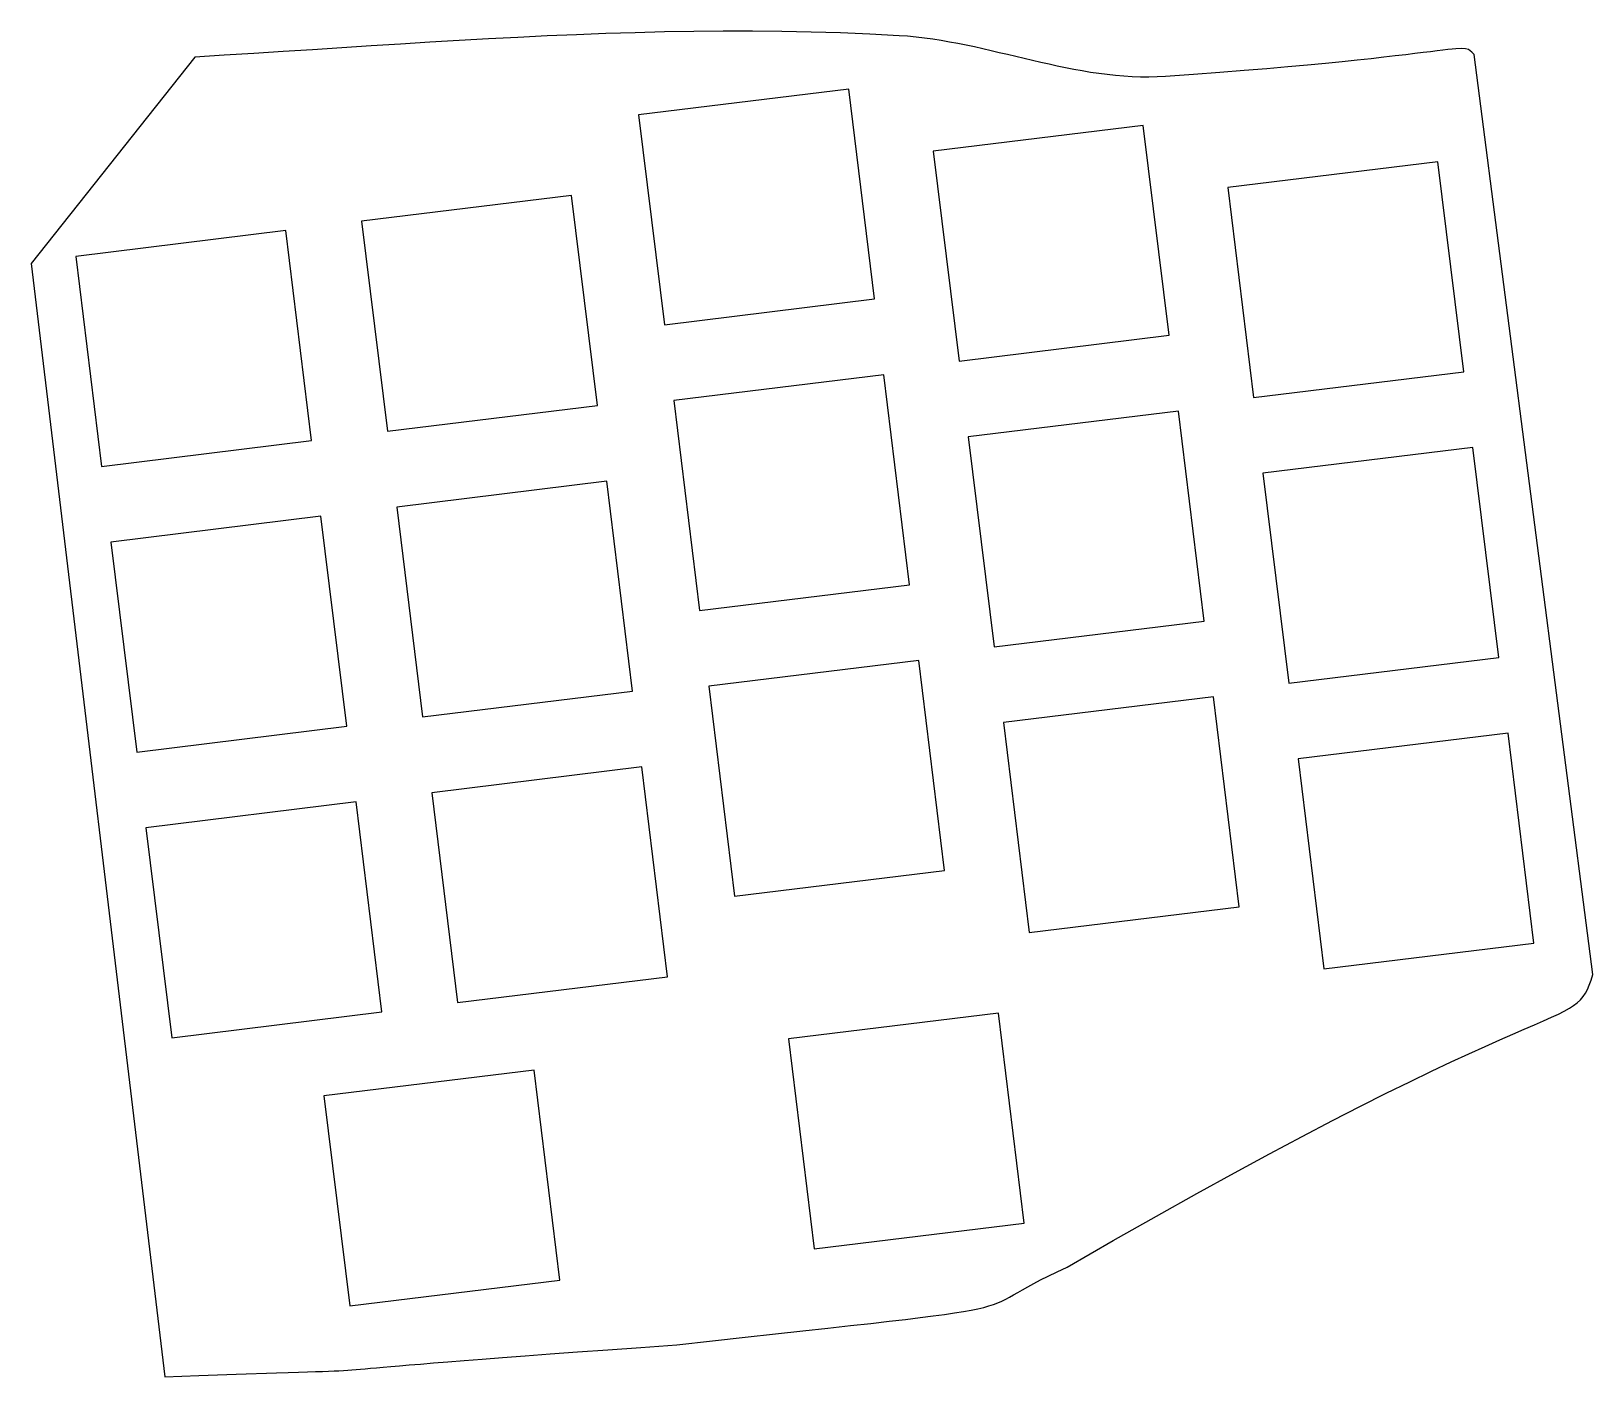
# Model space of a CAD drawing. Extents: x 6 to 109, y 0 to 89.
import ezdxf

# ---------------------------------------------------------------- set-up
doc = ezdxf.new("R2010")
doc.units = 0
doc.layers.add('Plate_Outlines_alt_right', color=7, linetype='CONTINUOUS')

msp = doc.modelspace()

# ---------------------------------------------------------------- linework, layer by layer
at = {"layer": 'Plate_Outlines_alt_right', "color": 4}
for points in [[(81.173282, 86.184872), (80.619562, 86.156932), (80.065842, 86.144232), (79.512112, 86.146772), (78.958392, 86.167092), (78.407212, 86.200112), (77.856022, 86.248372), (77.304842, 86.309332), (76.756202, 86.380452), (76.205012, 86.461732), (75.656372, 86.555712), (75.107732, 86.654772), (74.559082, 86.761452), (74.010442, 86.875752), (73.461802, 86.995132), (72.913152, 87.119592), (72.367052, 87.246592), (71.818412, 87.373592), (71.269772, 87.505672), (70.721122, 87.635212), (70.172482, 87.764752), (69.623842, 87.894292), (69.075192, 88.018752), (68.526552, 88.140672), (67.975372, 88.254972), (67.426722, 88.366732), (66.875541, 88.470872), (66.324361, 88.564852), (65.770641, 88.651212), (65.219451, 88.727412), (64.665731, 88.793452), (64.109471, 88.846792), (63.553201, 88.884892), (61.615171, 88.989032), (59.674601, 89.070312), (57.734031, 89.128732), (55.796001, 89.166832), (53.855431, 89.184612), (51.914861, 89.184612), (49.974291, 89.166832), (48.031171, 89.133812), (46.090601, 89.085552), (44.150031, 89.024592), (42.209461, 88.953472), (40.266351, 88.869652), (38.325781, 88.775672), (36.382671, 88.674072), (34.442101, 88.564852), (32.498991, 88.450552), (30.555871, 88.331172), (28.615311, 88.209252), (26.672191, 88.084792), (24.729081, 87.957792), (22.785971, 87.833332), (20.8454, 87.708872), (18.90229, 87.589492), (16.95918, 87.472652), (6.12999, 73.809903)], [(101.582292, 87.635212), (101.434972, 87.800312), (101.213992, 87.965412), (101.020952, 88.021292), (100.749172, 88.039072), (100.368172, 88.021292), (100.124332, 87.998432), (99.839852, 87.967952), (99.512192, 87.929852), (99.136262, 87.884132), (98.704462, 87.830792), (98.219322, 87.769832), (97.670682, 87.701252), (97.055992, 87.627592), (96.370192, 87.546312), (95.613262, 87.459952), (94.775062, 87.365972), (93.855572, 87.269452), (92.849732, 87.165312), (91.754982, 87.056092), (90.561182, 86.944332), (89.270852, 86.827492), (87.876382, 86.705572), (86.372692, 86.581112), (84.757242, 86.451572), (83.027492, 86.319492), (81.173282, 86.184872)], [(109.433432, 26.746331), (101.582292, 87.635212)], [(6.12999, 73.809903), (14.96273, 0.132152)], [(74.663232, 7.386451), (77.711242, 9.141591), (80.568762, 10.764651), (83.240852, 12.260711), (85.735152, 13.634851), (88.056722, 14.892151), (90.215732, 16.042771), (92.214732, 17.089251), (94.063852, 18.036671), (95.765662, 18.892651), (97.327772, 19.662271), (98.757802, 20.353151), (100.060832, 20.967831), (101.244472, 21.513931), (102.313812, 21.999071), (103.276472, 22.428331), (104.137532, 22.804251), (104.904612, 23.136991), (105.582792, 23.431631), (106.182232, 23.690711), (106.702932, 23.924391), (107.157592, 24.135211), (107.548752, 24.333331), (107.884032, 24.521291), (108.168512, 24.704171), (108.409812, 24.889591), (108.615552, 25.082631), (108.790812, 25.290911), (108.943212, 25.516971), (109.075292, 25.770971), (109.197212, 26.055451), (109.316592, 26.378031), (109.433432, 26.746331)], [(48.836361, 2.245611), (51.198571, 2.507231), (53.370281, 2.748531), (55.359121, 2.966971), (57.175231, 3.167631), (58.826241, 3.350511), (60.322301, 3.515611), (61.671051, 3.665471), (62.885181, 3.805171), (63.969761, 3.932171), (64.934971, 4.049011), (65.790961, 4.158231), (66.547881, 4.259831), (67.210822, 4.356351), (67.795032, 4.450331), (68.303032, 4.541771), (68.750072, 4.633211), (69.138692, 4.727191), (69.484142, 4.823711), (69.794022, 4.925311), (70.075962, 5.031991), (70.340122, 5.146291), (70.594122, 5.270751), (70.850662, 5.405371), (71.114832, 5.555231), (71.396772, 5.715251), (71.706652, 5.895591), (72.054632, 6.088631), (72.448332, 6.304531), (72.897912, 6.540751), (73.408462, 6.797291), (73.995202, 7.079231), (74.663232, 7.386571)], [(22.361791, 0.386212), (23.136491, 0.411612), (23.817221, 0.434472), (24.414121, 0.454792), (24.937361, 0.472572), (25.397101, 0.490352), (25.800971, 0.505592), (26.161651, 0.520832), (26.484231, 0.536072), (26.783951, 0.553852), (27.065901, 0.571632), (27.342761, 0.589412), (27.622161, 0.612272), (27.914261, 0.635132), (28.229221, 0.663072), (28.577201, 0.693552), (28.968371, 0.726572), (29.410331, 0.767212), (29.913251, 0.810392), (30.487291, 0.861192), (31.142621, 0.917072), (31.889381, 0.978032), (32.735211, 1.049152), (33.692791, 1.125352), (34.767221, 1.211712), (35.971181, 1.305692), (37.314851, 1.407292), (38.808381, 1.521592), (40.456851, 1.643512), (42.275501, 1.775592), (44.271951, 1.920372), (46.456361, 2.077852), (48.836361, 2.245492)], [(14.96273, 0.132211), (17.21572, 0.210951), (19.67699, 0.294771), (22.361791, 0.386211)]]:
    msp.add_lwpolyline(points, dxfattribs=at)
for points in [[(60.208001, 85.359374), (46.311581, 83.652494), (48.018471, 69.756153), (61.914891, 71.463033)], [(79.700072, 82.953993), (65.803661, 81.247113), (67.510542, 67.350773), (81.406962, 69.057653)], [(99.187062, 80.548613), (85.290652, 78.841733), (86.997542, 64.945393), (100.893952, 66.652273)], [(41.881801, 78.310873), (27.985381, 76.603993), (29.692271, 62.707653), (43.588691, 64.414533)], [(22.973931, 75.989313), (9.07751, 74.282433), (10.7844, 60.386093), (24.680821, 62.092973)], [(62.532121, 66.451613), (48.635701, 64.744733), (50.342591, 50.848393), (64.239011, 52.555273)], [(82.019112, 64.046233), (68.122692, 62.339353), (69.829582, 48.443013), (83.726002, 50.149893)], [(101.508632, 61.640853), (87.612222, 59.933973), (89.319112, 46.037633), (103.215512, 47.744513)], [(44.203371, 59.403113), (30.306951, 57.696233), (32.013841, 43.799892), (45.910261, 45.506773)], [(25.295501, 57.081553), (11.39909, 55.374673), (13.10598, 41.478332), (27.002391, 43.185212)], [(64.851151, 47.543853), (50.954731, 45.836973), (52.661621, 31.940632), (66.558041, 33.647512)], [(84.343222, 45.138473), (70.446802, 43.431592), (72.153692, 29.535252), (86.050112, 31.242132)], [(103.830192, 42.733092), (89.933792, 41.026212), (91.640682, 27.129872), (105.537072, 28.836752)], [(46.524941, 40.495352), (32.628531, 38.788472), (34.335421, 24.892132), (48.231841, 26.599012)], [(27.617081, 38.173792), (13.72066, 36.466912), (15.42755, 22.570572), (29.323971, 24.277452)], [(70.119142, 24.198712), (56.222721, 22.491832), (57.929611, 8.595492), (71.826032, 10.302372)], [(39.392591, 20.426812), (25.496171, 18.719932), (27.203061, 4.823592), (41.099471, 6.530472)]]:
    msp.add_lwpolyline(points, close=True, dxfattribs=at)

doc.saveas('drawing.dxf')
